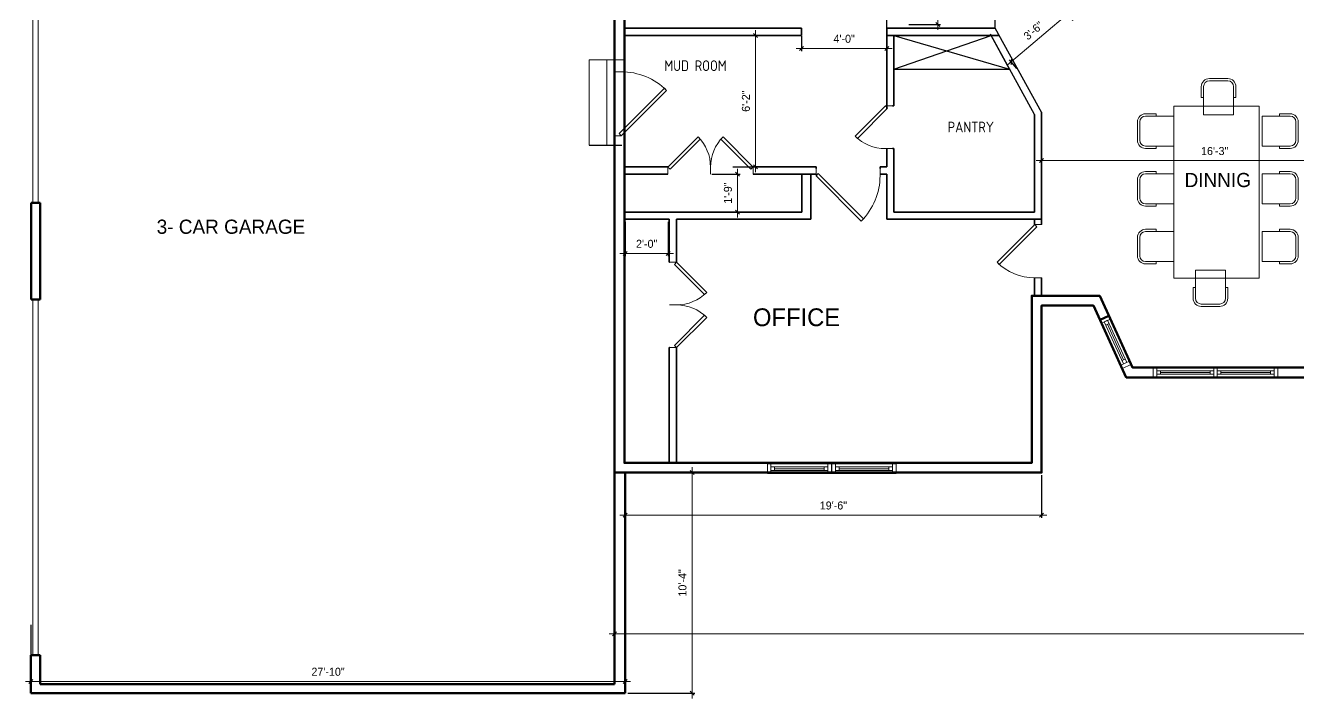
# Model space of a CAD drawing. Extents: x 2753 to 8941, y 12146 to 15850.
# Drawn here: x 5098 to 5813, y 13541 to 13919 of the extents above; entities that cross this region are included whole.
import ezdxf

# ---------------------------------------------------------------- set-up
doc = ezdxf.new("R2010")
doc.units = 0
doc.header["$LTSCALE"] = 20
doc.header["$MEASUREMENT"] = 0
doc.layers.get('0').update_dxf_attribs({"lineweight": 9})
doc.layers.get('DefPoints').update_dxf_attribs({"color": 17})
for name, color, linetype, lineweight in [('A-stairs', 30, 'Continuous', 13), ('A-Wall-New', 1, 'Continuous', 50), ('A-Wall-Partition', 3, 'Continuous', 35), ('A-windoor', 2, 'Continuous', 13), ('DIM', 8, 'Continuous', 5), ('door', 43, 'Continuous', 13), ('Furniture', 132, 'Continuous', 5), ('SE-levels', 8, 'Continuous', 5), ('TEXT', 6, 'Continuous', 25)]:
    doc.layers.add(name, color=color, linetype=linetype, lineweight=lineweight)
for name, color, linetype in [('A-WALL-PATT', 253, 'Continuous'), ('ARROW', 4, 'Continuous'), ('CONTOURS', 3, 'Continuous'), ('S-HATCH', 8, 'Continuous'), ('S-SECT-ELEV', 1, 'Continuous'), ('S-SECT-MISC', 134, 'Continuous'), ('S-STEEL', 6, 'Continuous')]:
    doc.layers.add(name, color=color, linetype=linetype)
doc.styles.add('ARCHITXT', font='ARCHITXT.SHX', dxfattribs={"height": 2})
doc.styles.get("Standard").update_dxf_attribs({"font": 'stylu.ttf'})
doc.dimstyles.new('Forum 24', dxfattribs={"dimscale": 24, "dimtxt": 0.1875, "dimasz": 0.09375, "dimexe": 0.0625, "dimexo": 0.0625, "dimgap": 0.125, "dimtad": 1, "dimdec": 4, "dimrnd": 1, "dimzin": 7, "dimdsep": 46, "dimlunit": 4, "dimtxsty": 'Standard', "dimblk": 'OBLIQUE', "dimblk1": 'DIMTICK', "dimblk2": 'OBLIQUE', "dimcen": -0.0625, "dimdle": 0.125, "dimclrd": 256, "dimclre": 256, "dimclrt": 256, "dimadec": 0, "dimazin": 0, "dimtfac": 1, "dimtdec": 4, "dimtmove": 1, "dimatfit": 3, "dimfxl": 0.0625, "dimtvp": 1.2, "dimfrac": 2, "dimtolj": 1, "dimtzin": 7, "dimlwd": 13, "dimarcsym": 0})

# ---------------------------------------------------------------- blocks, each defined once
blk = doc.blocks.new('*U614')
for p, q in [((0, 0), (0, -4)), ((36, 0), (36, -4))]:
    blk.add_line(p, q)
blk.add_lwpolyline([(0, 0), (25.46, 25.46), (26.69, 24.22), (1.24, -1.24)], close=True)
blk.add_arc((0, 0), 36, 0, 45)
blk = doc.blocks.new('*U612')
for p, q in [((0, 0), (0, -4)), ((30, 0), (30, -4))]:
    blk.add_line(p, q)
blk.add_lwpolyline([(0, 0), (21.21, 21.21), (22.45, 19.98), (1.24, -1.24)], close=True)
blk.add_arc((0, 0), 30, 0, 45)
blk = doc.blocks.new('_Oblique')
at = {"color": 0, "linetype": 'ByBlock', "lineweight": -2}
blk.add_line((-0.5, -0.5), (0.5, 0.5), dxfattribs=at)
blk = doc.blocks.new('*D782')
at = {"layer": 'DefPoints', "color": 0, "transparency": 16777216}
for p in [(5863.71, 13897.92), (5863.71, 13843.08), (5669, 13815.85)]:
    blk.add_point(p, dxfattribs=at)
at = {"layer": 'S-HATCH', "lineweight": -2, "transparency": 16777216}
for p, q in [((5863.71, 13896.42), (5863.71, 13841.58)), ((5669, 13817.35), (5669, 13844.58))]:
    blk.add_line(p, q, dxfattribs=at)
at = {"layer": 'S-HATCH', "lineweight": 13, "transparency": 16777216}
blk.add_line((5666, 13843.08), (5866.71, 13843.08), dxfattribs=at)
at = {"layer": 'S-HATCH', "lineweight": 13, "transparency": 16777216, "xscale": 2.25, "yscale": 2.25, "zscale": 2.25, "rotation": 180}
blk.add_blockref('_Oblique', (5669, 13843.08), dxfattribs=at)
at = {"layer": 'S-HATCH', "lineweight": 13, "transparency": 16777216, "xscale": 2.25, "yscale": 2.25, "zscale": 2.25}
blk.add_blockref('_Oblique', (5863.71, 13843.08), dxfattribs=at)
at = {"layer": 'S-HATCH', "transparency": 16777216, "insert": (5766.35, 13848.42), "char_height": 4.5, "attachment_point": 5}
blk.add_mtext('\\A1;16\'-3"', dxfattribs=at)
blk = doc.blocks.new('DIMTICK')
for p, q in [((-1, 0), (1, 0)), ((0, 1), (0, -1))]:
    blk.add_line(p, q)
at = {"const_width": 0.141}
blk.add_lwpolyline([(0.71, 0.71), (-0.71, -0.71)], dxfattribs=at)
blk = doc.blocks.new('*D789')
at = {"layer": 'DefPoints', "color": 0, "transparency": 16777216}
for p in [(5482.11, 13835.5), (5498.04, 13835.5), (5482.11, 13814.08)]:
    blk.add_point(p, dxfattribs=at)
at = {"layer": 'S-HATCH', "lineweight": -2, "transparency": 16777216}
for p, q in [((5483.61, 13835.5), (5499.54, 13835.5)), ((5483.61, 13814.08), (5499.54, 13814.08))]:
    blk.add_line(p, q, dxfattribs=at)
at = {"layer": 'S-HATCH', "lineweight": 13, "transparency": 16777216}
blk.add_line((5498.04, 13811.08), (5498.04, 13838.5), dxfattribs=at)
at = {"layer": 'S-HATCH', "lineweight": 13, "transparency": 16777216, "xscale": 2.25, "yscale": 2.25, "zscale": 2.25}
for p, rotation in [((5498.04, 13835.5), 90), ((5498.04, 13814.08), 270)]:
    blk.add_blockref('_Oblique', p, dxfattribs=dict(at, rotation=rotation))
at = {"layer": 'S-HATCH', "transparency": 16777216, "insert": (5492.72, 13824.79), "char_height": 4.5, "attachment_point": 5, "rotation": 90}
blk.add_mtext('\\A1;1\'-9"', dxfattribs=at)
blk = doc.blocks.new('*D792')
at = {"layer": 'DefPoints', "color": 0, "transparency": 16777216}
for p in [(5534.04, 13914.57), (5582.04, 13914.57), (5582.04, 13906.18)]:
    blk.add_point(p, dxfattribs=at)
at = {"layer": 'S-HATCH', "lineweight": 13, "transparency": 16777216}
blk.add_line((5531.04, 13906.18), (5585.04, 13906.18), dxfattribs=at)
at = {"layer": 'S-HATCH', "lineweight": -2, "transparency": 16777216}
for p, q in [((5534.04, 13913.07), (5534.04, 13904.68)), ((5582.04, 13913.07), (5582.04, 13904.68))]:
    blk.add_line(p, q, dxfattribs=at)
at = {"layer": 'S-HATCH', "lineweight": 13, "transparency": 16777216, "xscale": 2.25, "yscale": 2.25, "zscale": 2.25, "rotation": 180}
blk.add_blockref('_Oblique', (5534.04, 13906.18), dxfattribs=at)
at = {"layer": 'S-HATCH', "lineweight": 13, "transparency": 16777216, "xscale": 2.25, "yscale": 2.25, "zscale": 2.25}
blk.add_blockref('_Oblique', (5582.04, 13906.18), dxfattribs=at)
at = {"layer": 'S-HATCH', "transparency": 16777216, "insert": (5558.04, 13911.54), "char_height": 4.5, "attachment_point": 5}
blk.add_mtext('\\A1;4\'-0"', dxfattribs=at)
blk = doc.blocks.new('*D793')
at = {"layer": 'DefPoints', "color": 0, "transparency": 16777216}
for p in [(5592.96, 14191.05), (5592.96, 13919.57), (5610.8, 13919.57)]:
    blk.add_point(p, dxfattribs=at)
at = {"layer": 'DIM', "lineweight": 13, "transparency": 16777216}
blk.add_line((5610.8, 14194.05), (5610.8, 13916.57), dxfattribs=at)
at = {"layer": 'DIM', "lineweight": -2, "transparency": 16777216}
for p, q in [((5594.46, 14191.05), (5612.3, 14191.05)), ((5594.46, 13919.57), (5612.3, 13919.57))]:
    blk.add_line(p, q, dxfattribs=at)
at = {"layer": 'DIM', "lineweight": 13, "transparency": 16777216, "xscale": 2.25, "yscale": 2.25, "zscale": 2.25}
for p, rotation in [((5610.8, 14191.05), 90), ((5610.8, 13919.57), 270)]:
    blk.add_blockref('_Oblique', p, dxfattribs=dict(at, rotation=rotation))
at = {"layer": 'DIM', "transparency": 16777216, "insert": (5605.39, 14055.31), "char_height": 4.5, "attachment_point": 5, "rotation": 90}
blk.add_mtext('\\A1;22\'-7"', dxfattribs=at)
blk = doc.blocks.new('*U615')
for p, q in [((-24, 0), (-24, 4)), ((0, 0), (0, 4))]:
    blk.add_line(p, q)
blk.add_lwpolyline([(0, 0), (-16.97, -16.97), (-18.21, -15.73), (-1.24, 1.24)], close=True)
blk.add_arc((0, 0), 24, 180, 225)
blk = doc.blocks.new('*U580')
for p, q in [((0, 0), (0, -4)), ((36, 0), (36, -4))]:
    blk.add_line(p, q)
blk.add_lwpolyline([(0, 0), (25.46, 25.46), (26.69, 24.22), (1.24, -1.24)], close=True)
blk.add_arc((0, 0), 36, 0, 45)
blk = doc.blocks.new('*U673')
for p, q in [((-24, 0), (-24, 4)), ((0, 0), (0, 4))]:
    blk.add_line(p, q)
blk.add_lwpolyline([(0, 0), (-16.97, -16.97), (-18.21, -15.73), (-1.24, 1.24)], close=True)
blk.add_arc((0, 0), 24, 180, 225)
blk = doc.blocks.new('*D780')
at = {"layer": 'DefPoints', "color": 0, "transparency": 16777216}
for p in [(5494, 13913.49), (5494, 13839.5), (5508.17, 13839.5)]:
    blk.add_point(p, dxfattribs=at)
at = {"layer": 'S-HATCH', "lineweight": -2, "transparency": 16777216}
for p, q in [((5495.5, 13913.49), (5509.67, 13913.49)), ((5495.5, 13839.5), (5509.67, 13839.5))]:
    blk.add_line(p, q, dxfattribs=at)
at = {"layer": 'S-HATCH', "lineweight": 13, "transparency": 16777216}
blk.add_line((5508.17, 13916.49), (5508.17, 13836.5), dxfattribs=at)
at = {"layer": 'S-HATCH', "lineweight": 13, "transparency": 16777216, "xscale": 2.25, "yscale": 2.25, "zscale": 2.25}
for p, rotation in [((5508.17, 13913.49), 90), ((5508.17, 13839.5), 270)]:
    blk.add_blockref('_Oblique', p, dxfattribs=dict(at, rotation=rotation))
at = {"layer": 'S-HATCH', "transparency": 16777216, "insert": (5502.84, 13876.5), "char_height": 4.5, "attachment_point": 5, "rotation": 90}
blk.add_mtext('\\A1;6\'-2"', dxfattribs=at)
blk = doc.blocks.new('*D763')
at = {"layer": 'DefPoints', "color": 0, "transparency": 16777216}
for p in [(5435.02, 13810.08), (5459.02, 13810.08), (5459.02, 13790.94)]:
    blk.add_point(p, dxfattribs=at)
at = {"layer": 'S-HATCH', "lineweight": -2, "transparency": 16777216}
for p, q in [((5435.02, 13808.58), (5435.02, 13789.44)), ((5459.02, 13808.58), (5459.02, 13789.44))]:
    blk.add_line(p, q, dxfattribs=at)
at = {"layer": 'S-HATCH', "lineweight": 13, "transparency": 16777216}
blk.add_line((5432.02, 13790.94), (5462.02, 13790.94), dxfattribs=at)
at = {"layer": 'S-HATCH', "lineweight": 13, "transparency": 16777216, "xscale": 2.25, "yscale": 2.25, "zscale": 2.25, "rotation": 180}
blk.add_blockref('_Oblique', (5435.02, 13790.94), dxfattribs=at)
at = {"layer": 'S-HATCH', "lineweight": 13, "transparency": 16777216, "xscale": 2.25, "yscale": 2.25, "zscale": 2.25}
blk.add_blockref('_Oblique', (5459.02, 13790.94), dxfattribs=at)
at = {"layer": 'S-HATCH', "transparency": 16777216, "insert": (5447.02, 13796.27), "char_height": 4.5, "attachment_point": 5}
blk.add_mtext('\\A1;2\'-0"', dxfattribs=at)
blk = doc.blocks.new('A$C4AF24E16')
at = {"layer": 'Furniture'}
for p, q in [((1.35, 0), (1.35, 16.43)), ((4.73, 19.81), (15.49, 19.81)), ((18.87, 16.43), (18.87, 0)), ((1.35, 10.16), (0, 10.16)), ((20.22, 10.16), (18.87, 10.16)), ((18.87, 0), (1.35, 0))]:
    blk.add_line(p, q, dxfattribs=at)
for points in [[(0, 10.16), (0, 16.43)], [(4.73, 21.16), (15.49, 21.16)], [(20.22, 16.43), (20.22, 10.16)]]:
    blk.add_lwpolyline(points, dxfattribs=at)
for centre, radius, start, end in [((4.73, 16.43), 4.73, 90, 180), ((4.73, 16.43), 3.38, 90, 180), ((15.49, 16.43), 4.73, 0, 90), ((15.49, 16.43), 3.38, 0, 90)]:
    blk.add_arc(centre, radius, start, end, dxfattribs=at)
blk = doc.blocks.new('*U761')
at = {"layer": 'Furniture', "xscale": -0.9619953212731978, "yscale": 0.9619953212731978, "zscale": 0.9619953212731978, "rotation": 180}
blk.add_blockref('A$C4AF24E16', (-9.73, 10.18), dxfattribs=at)
blk = doc.blocks.new('*U754')
at = {"layer": 'DIM', "color": 0, "linetype": 'ByBlock', "lineweight": -2, "transparency": 16777216}
for p in [(0, 0), (32.46875, 0)]:
    blk.add_blockref('*U761', p, dxfattribs=at)
blk = doc.blocks.new('*U755')
at = {"layer": 'Furniture', "xscale": -0.9619953212731978, "yscale": 0.9619953212731978, "zscale": 0.9619953212731978, "rotation": 180}
blk.add_blockref('A$C4AF24E16', (-9.73, 10.18), dxfattribs=at)
blk = doc.blocks.new('*U756')
at = {"layer": 'DIM', "color": 0, "linetype": 'ByBlock', "lineweight": -2, "transparency": 16777216}
for p in [(0, 0), (32.46875, 0)]:
    blk.add_blockref('*U755', p, dxfattribs=at)
blk = doc.blocks.new('*U757')
at = {"layer": 'Furniture', "xscale": -0.9619953212731978, "yscale": 0.9619953212731978, "zscale": 0.9619953212731978, "rotation": 180}
blk.add_blockref('A$C4AF24E16', (-9.73, 10.18), dxfattribs=at)
blk = doc.blocks.new('*U758')
at = {"layer": 'DIM', "color": 0, "linetype": 'ByBlock', "lineweight": -2, "transparency": 16777216}
for p in [(0, 0), (32.46875, 0)]:
    blk.add_blockref('*U757', p, dxfattribs=at)
blk = doc.blocks.new('*U759')
at = {"layer": 'Furniture', "xscale": -0.9619953212731978, "yscale": 0.9619953212731978, "zscale": 0.9619953212731978, "rotation": 180}
blk.add_blockref('A$C4AF24E16', (-9.73, 10.18), dxfattribs=at)
blk = doc.blocks.new('*U760')
at = {"layer": 'DIM', "color": 0, "linetype": 'ByBlock', "lineweight": -2, "transparency": 16777216}
for p in [(0, 0), (32.46875, 0)]:
    blk.add_blockref('*U759', p, dxfattribs=at)
blk = doc.blocks.new('*U675')
for p, q in [((-12, 0), (14, 0)), ((-12, -3.75), (-12, -1.75)), ((-12, -1.75), (14, -1.75)), ((14, -3.75), (-12, -3.75)), ((-12, -5.5), (14, -5.5)), ((-10, -1.75), (-10, -3.75)), ((12, -2.75), (-10, -2.75)), ((12, -1.75), (12, -3.75)), ((14, -1.75), (14, -3.75))]:
    blk.add_line(p, q)
blk.add_lwpolyline([(-12, -5.5), (-14, -5.5), (-14, 0), (-12, 0)], close=True)
at = {"extrusion": (0, 0, -1)}
blk.add_lwpolyline([(-14, -5.5), (-16, -5.5), (-16, 0), (-14, 0)], close=True, dxfattribs=at)
blk = doc.blocks.new('*U671')
for p, q in [((-12, 0), (20, 0)), ((-12, -3.75), (-12, -1.75)), ((-12, -1.75), (20, -1.75)), ((20, -3.75), (-12, -3.75)), ((-12, -5.5), (20, -5.5)), ((-10, -1.75), (-10, -3.75)), ((18, -2.75), (-10, -2.75)), ((18, -1.75), (18, -3.75)), ((20, -1.75), (20, -3.75))]:
    blk.add_line(p, q)
blk.add_lwpolyline([(-12, -5.5), (-14, -5.5), (-14, 0), (-12, 0)], close=True)
at = {"extrusion": (0, 0, -1)}
blk.add_lwpolyline([(-20, -5.5), (-22, -5.5), (-22, 0), (-20, 0)], close=True, dxfattribs=at)
blk = doc.blocks.new('*U674')
for p, q in [((-18, 0), (14, 0)), ((-18, -3.75), (-18, -1.75)), ((-18, -1.75), (14, -1.75)), ((14, -3.75), (-18, -3.75)), ((-18, -5.5), (14, -5.5)), ((-16, -1.75), (-16, -3.75)), ((12, -2.75), (-16, -2.75)), ((12, -1.75), (12, -3.75)), ((14, -1.75), (14, -3.75))]:
    blk.add_line(p, q)
blk.add_lwpolyline([(-18, -5.5), (-20, -5.5), (-20, 0), (-18, 0)], close=True)
at = {"extrusion": (0, 0, -1)}
blk.add_lwpolyline([(-14, -5.5), (-16, -5.5), (-16, 0), (-14, 0)], close=True, dxfattribs=at)
blk = doc.blocks.new('*D814')
at = {"layer": 'DefPoints', "color": 0, "transparency": 16777216}
for p in [(5435.02, 13667.68), (5435.02, 13543.68), (5472.53, 13543.68)]:
    blk.add_point(p, dxfattribs=at)
at = {"layer": 'DIM', "lineweight": 13, "transparency": 16777216}
blk.add_line((5472.53, 13670.68), (5472.53, 13540.68), dxfattribs=at)
at = {"layer": 'DIM', "lineweight": -2, "transparency": 16777216}
for p, q in [((5436.52, 13667.68), (5474.03, 13667.68)), ((5436.52, 13543.68), (5474.03, 13543.68))]:
    blk.add_line(p, q, dxfattribs=at)
at = {"layer": 'DIM', "lineweight": 13, "transparency": 16777216, "xscale": 2.25, "yscale": 2.25, "zscale": 2.25}
for p, rotation in [((5472.53, 13667.68), 90), ((5472.53, 13543.68), 270)]:
    blk.add_blockref('_Oblique', p, dxfattribs=dict(at, rotation=rotation))
at = {"layer": 'DIM', "transparency": 16777216, "insert": (5467.16, 13605.68), "char_height": 4.5, "attachment_point": 5, "rotation": 90}
blk.add_mtext('\\A1;10\'-4"', dxfattribs=at)
blk = doc.blocks.new('*D852')
at = {"layer": 'A-WALL-PATT', "lineweight": 13, "transparency": 16777216}
blk.add_line((5686.05, 13927.38), (5649.74, 13896.65), dxfattribs=at)
at = {"layer": 'A-WALL-PATT', "lineweight": -2, "transparency": 16777216}
for p, q in [((5686.86, 13921.79), (5682.8, 13926.59)), ((5655.13, 13894.93), (5651.07, 13899.73))]:
    blk.add_line(p, q, dxfattribs=at)
at = {"layer": 'DefPoints', "color": 0, "transparency": 16777216}
for p in [(5687.83, 13920.65), (5652.03, 13898.59), (5656.1, 13893.79)]:
    blk.add_point(p, dxfattribs=at)
at = {"layer": 'A-WALL-PATT', "lineweight": 13, "transparency": 16777216, "xscale": 2.25, "yscale": 2.25, "zscale": 2.25}
for p, rotation in [((5683.76, 13925.44), 40.24479716619379), ((5652.03, 13898.59), 220.2447971661937)]:
    blk.add_blockref('_Oblique', p, dxfattribs=dict(at, rotation=rotation))
at = {"layer": 'A-WALL-PATT', "transparency": 16777216, "insert": (5664.45, 13916.09), "char_height": 4.5, "attachment_point": 5, "rotation": 40.2448}
blk.add_mtext('\\A1;3\'-6"', dxfattribs=at)
blk = doc.blocks.new('*D885')
at = {"layer": 'DefPoints', "color": 0, "transparency": 16777216}
for p in [(5435.02, 13667.68), (5669, 13667.68), (5435.02, 13643.85)]:
    blk.add_point(p, dxfattribs=at)
at = {"layer": 'DIM', "lineweight": -2, "transparency": 16777216}
for p, q in [((5435.02, 13666.18), (5435.02, 13642.35)), ((5669, 13666.18), (5669, 13642.35))]:
    blk.add_line(p, q, dxfattribs=at)
at = {"layer": 'DIM', "lineweight": 13, "transparency": 16777216}
blk.add_line((5672, 13643.85), (5432.02, 13643.85), dxfattribs=at)
at = {"layer": 'DIM', "lineweight": 13, "transparency": 16777216, "xscale": 2.25, "yscale": 2.25, "zscale": 2.25, "rotation": 180}
blk.add_blockref('_Oblique', (5435.02, 13643.85), dxfattribs=at)
at = {"layer": 'DIM', "lineweight": 13, "transparency": 16777216, "xscale": 2.25, "yscale": 2.25, "zscale": 2.25}
blk.add_blockref('_Oblique', (5669, 13643.85), dxfattribs=at)
at = {"layer": 'DIM', "transparency": 16777216, "insert": (5552.01, 13649.18), "char_height": 4.5, "attachment_point": 5}
blk.add_mtext('\\A1;19\'-6"', dxfattribs=at)
blk = doc.blocks.new('*D886')
at = {"layer": 'DefPoints', "color": 0, "transparency": 16777216}
for p in [(5100.79, 13583.68), (5435.02, 13583.68), (5100.79, 13550.28)]:
    blk.add_point(p, dxfattribs=at)
at = {"layer": 'DIM', "lineweight": -2, "transparency": 16777216}
for p, q in [((5100.79, 13582.18), (5100.79, 13548.78)), ((5435.02, 13582.18), (5435.02, 13548.78))]:
    blk.add_line(p, q, dxfattribs=at)
at = {"layer": 'DIM', "lineweight": 13, "transparency": 16777216}
blk.add_line((5438.02, 13550.28), (5097.79, 13550.28), dxfattribs=at)
at = {"layer": 'DIM', "lineweight": 13, "transparency": 16777216, "xscale": 2.25, "yscale": 2.25, "zscale": 2.25, "rotation": 180}
blk.add_blockref('_Oblique', (5100.79, 13550.28), dxfattribs=at)
at = {"layer": 'DIM', "lineweight": 13, "transparency": 16777216, "xscale": 2.25, "yscale": 2.25, "zscale": 2.25}
blk.add_blockref('_Oblique', (5435.02, 13550.28), dxfattribs=at)
at = {"layer": 'DIM', "transparency": 16777216, "insert": (5267.9, 13555.71), "char_height": 4.5, "attachment_point": 5}
blk.add_mtext('\\A1;27\'-10"', dxfattribs=at)
blk = doc.blocks.new('*D887')
at = {"layer": 'DefPoints', "color": 0, "transparency": 16777216}
for p in [(5429.02, 13761.62), (6290.96, 13761.62), (5429.02, 13577.11)]:
    blk.add_point(p, dxfattribs=at)
at = {"layer": 'DIM', "lineweight": -2, "transparency": 16777216}
for p, q in [((5429.02, 13760.12), (5429.02, 13575.61)), ((6290.96, 13760.12), (6290.96, 13575.61))]:
    blk.add_line(p, q, dxfattribs=at)
at = {"layer": 'DIM', "lineweight": 13, "transparency": 16777216}
blk.add_line((6293.96, 13577.11), (5426.02, 13577.11), dxfattribs=at)
at = {"layer": 'DIM', "lineweight": 13, "transparency": 16777216, "xscale": 2.25, "yscale": 2.25, "zscale": 2.25, "rotation": 180}
blk.add_blockref('_Oblique', (5429.02, 13577.11), dxfattribs=at)
at = {"layer": 'DIM', "lineweight": 13, "transparency": 16777216, "xscale": 2.25, "yscale": 2.25, "zscale": 2.25}
blk.add_blockref('_Oblique', (6290.96, 13577.11), dxfattribs=at)
at = {"layer": 'DIM', "transparency": 16777216, "insert": (5859.99, 13582.54), "char_height": 4.5, "attachment_point": 5}
blk.add_mtext('\\A1;71\'-10"', dxfattribs=at)

msp = doc.modelspace()

# ---------------------------------------------------------------- linework, layer by layer
at = {"layer": 'A-stairs'}
for p, q in [((5414.66471, 13899.74648), (5414.66471, 13851.74648)), ((5434.66471, 13899.74648), (5414.66471, 13899.74648)), ((5424.66471, 13899.74648), (5424.66471, 13851.74648))]:
    msp.add_line(p, q, dxfattribs=at)
at = {"layer": 'A-Wall-New', "lineweight": 70}
for p, q in [((5100.99679, 13765.04917), (5100.99679, 13819.28287)), ((5105.99679, 13819.28287), (5100.99679, 13819.28287)), ((5105.99679, 13765.04917), (5105.99679, 13819.28287)), ((5100.99679, 13765.04917), (5105.99679, 13765.04917)), ((5704.35958, 13761.36185), (5704.35958, 13761.62129)), ((5701.87953, 13753.55264), (5706.88251, 13755.83742)), ((5429.01724, 13548.67673), (5429.01724, 13667.67673)), ((5435.01724, 13543.67673), (5435.01724, 13667.67673)), ((5100.78974, 13564.9683), (5105.99679, 13564.9683)), ((5100.78974, 13564.9683), (5100.78974, 13543.67673)), ((5105.99679, 13548.67673), (5105.99679, 13564.9683)), ((5429.01724, 13548.67673), (5105.99679, 13548.67673)), ((5105.99679, 13543.67673), (5100.78974, 13543.67673)), ((5435.01724, 13543.67673), (5105.99679, 13543.67673))]:
    msp.add_line(p, q, dxfattribs=at)
for points in [[(6290.95996, 13761.62129), (6290.95996, 14319.12574), (6077.01453, 14319.12574), (6077.01453, 14379.67461), (5837.49679, 14379.67461), (5837.49679, 14319.12574), (5429.01724, 14319.12574), (5429.01724, 13667.67673), (5668.99679, 13667.67673), (5668.99679, 13761.62129), (5698.1947, 13761.62129), (5716.65908, 13721.18994), (5822.0428, 13721.18994), (5840.50718, 13761.62129), (6091.29225, 13761.62129), (6109.88901, 13720.90007), (6215.27273, 13720.90007), (6233.86949, 13761.62129)], [(6285.45996, 13767.12129), (6285.45996, 14313.62574), (6071.51453, 14313.62574), (6071.51453, 14374.17461), (5842.99679, 14374.17461), (5842.99679, 14313.62574), (5434.51724, 14313.62574), (5434.51724, 13673.17673), (5663.49679, 13673.17673), (5663.49679, 13767.12129), (5701.72934, 13767.12129), (5720.19371, 13726.68994), (5818.50817, 13726.68994), (5836.97254, 13767.12129), (6094.82688, 13767.12129), (6113.42364, 13726.40007), (6211.7381, 13726.40007), (6230.33485, 13767.12129)]]:
    msp.add_lwpolyline(points, close=True, dxfattribs=at)
at = {"layer": 'A-Wall-Partition'}
for p, q in [((5435.01724, 13917.48923), (5534.04397, 13917.48923)), ((5435.01724, 13913.48923), (5534.04397, 13913.48923)), ((5534.04397, 13917.48923), (5534.04397, 13914.573)), ((5534.04397, 13917.48923), (5534.04397, 13913.48923)), ((5582.04397, 13906.17532), (5582.04397, 13917.48923)), ((5582.04397, 13917.48923), (5582.04397, 13872.15923)), ((5582.04397, 13917.48923), (5643.03229, 13917.48923)), ((5582.04397, 13913.48923), (5645.23702, 13913.48923)), ((5586.04397, 13913.48923), (5586.04397, 13873.79629)), ((5585.20616, 13873.79629), (5586.04397, 13873.79629)), ((5668.99679, 13807.145), (5668.99679, 13870.3823)), ((5664.99679, 13814.08039), (5664.99679, 13869.04407)), ((5582.04397, 13849.79629), (5582.04397, 13839.50272)), ((5585.20616, 13849.79629), (5586.04397, 13849.79629)), ((5586.04397, 13849.79629), (5586.04397, 13814.08039)), ((5434.426, 13839.50272), (5458.94966, 13839.50272)), ((5434.426, 13835.50272), (5458.91621, 13835.50272)), ((5506.88276, 13839.50272), (5513.1387, 13839.50272)), ((5506.91621, 13835.50272), (5513.22832, 13835.50272)), ((5513.1387, 13839.50272), (5542.22655, 13839.50272)), ((5513.1387, 13835.50272), (5542.22655, 13835.50272)), ((5513.22832, 13835.50272), (5534.23245, 13835.50272)), ((5534.23245, 13835.50272), (5534.23245, 13814.08039)), ((5539.23245, 13835.50272), (5539.23245, 13810.08039)), ((5542.22655, 13838.55507), (5542.22655, 13839.50272)), ((5578.22655, 13839.50272), (5582.04397, 13839.50272)), ((5578.22655, 13838.55507), (5578.22655, 13839.50272)), ((5578.22655, 13835.50272), (5582.04397, 13835.50272)), ((5582.04397, 13835.50272), (5582.04397, 13810.08039)), ((5435.01724, 13814.08039), (5534.23245, 13814.08039)), ((5586.04397, 13814.08039), (5664.99679, 13814.08039)), ((5435.01724, 13810.08039), (5459.76429, 13810.08039)), ((5459.76429, 13785.97865), (5459.76429, 13810.08039)), ((5463.76429, 13810.08039), (5539.23245, 13810.08039)), ((5463.76429, 13785.89305), (5463.76429, 13810.08039)), ((5568.62711, 13810.08039), (5568.66355, 13810.08039)), ((5582.04397, 13810.08039), (5668.99679, 13810.08039)), ((5664.99679, 13806.92458), (5664.99679, 13810.08039)), ((5459.84989, 13785.97865), (5459.76429, 13785.97865)), ((5664.99679, 13767.27716), (5664.99679, 13777.14581)), ((5668.99679, 13767.27716), (5668.99679, 13777.14581)), ((5459.76429, 13673.67673), (5459.76429, 13737.97865)), ((5459.84989, 13737.97865), (5459.76429, 13737.97865)), ((5463.76429, 13673.67673), (5463.76429, 13738.06425))]:
    msp.add_line(p, q, dxfattribs=at)
msp.add_lwpolyline([(6290.95996, 13761.62129), (6285.45996, 13767.12129), (6230.33485, 13767.12129), (6211.7381, 13726.40007), (6113.42364, 13726.40007), (6094.82688, 13767.12129), (5836.97254, 13767.12129), (5818.50817, 13726.68994), (5720.19371, 13726.68994), (5701.72934, 13767.12129), (5663.49679, 13767.12129), (5663.49679, 13673.17673), (5434.51724, 13673.17673), (5434.51724, 14313.62574), (5842.99679, 14313.62574), (5842.99679, 14374.17461), (6071.51453, 14374.17461), (6071.51453, 14313.62574), (6285.45996, 14313.62574), (6285.45996, 13767.12129)], dxfattribs=at)
at = {"layer": 'ARROW'}
for p, q in [((5586.04397, 13913.48923), (5651.02887, 13894.56281)), ((5586.04397, 13894.56281), (5640.66933, 13913.48923)), ((5586.04397, 13894.56281), (5651.02887, 13894.56281))]:
    msp.add_line(p, q, dxfattribs=at)
msp.add_lwpolyline([(5586.04397, 13913.48923), (5586.04397, 13894.56281), (5651.02887, 13894.56281), (5640.66933, 13913.48923), (5586.04397, 13913.48923)], dxfattribs=at)
at = {"layer": 'CONTOURS'}
for p, q in [((5664.99679, 13869.04407), (5640.31503, 13914.13652)), ((5669.213, 13869.99003), (5642.97849, 13917.58685))]:
    msp.add_line(p, q, dxfattribs=at)
at = {"layer": 'Furniture'}
for p, q in [((5743.39685, 13873.7651), (5743.39685, 13777.07848)), ((5791.39685, 13873.7651), (5743.39685, 13873.7651)), ((5791.39685, 13873.7651), (5791.39685, 13777.07848)), ((5791.39685, 13777.07848), (5743.39685, 13777.07848))]:
    msp.add_line(p, q, dxfattribs=at)
at = {"layer": 'S-SECT-ELEV'}
msp.add_line((5414.66471, 13851.74648), (5433.12103, 13851.74648), dxfattribs=at)
at = {"layer": 'S-SECT-MISC'}
for p, q in [((5582.04397, 13917.48923), (5582.04397, 13941.573)), ((5642.97849, 13917.48923), (5642.97849, 13941.573))]:
    msp.add_line(p, q, dxfattribs=at)
at = {"layer": 'SE-levels'}
for p, q in [((5101.91755, 13925.78238), (5101.91755, 13819.05255)), ((5104.91755, 13925.78238), (5104.91755, 13819.05255)), ((5101.99228, 13764.67072), (5101.99228, 13565.16764)), ((5104.99228, 13764.67072), (5104.99228, 13565.16764))]:
    msp.add_line(p, q, dxfattribs=at)

# ---------------------------------------------------------------- block references
at = {"layer": 'A-windoor', "lineweight": 25, "xscale": -1, "rotation": 294.5454545454536}
msp.add_blockref('*U675', (5713.52915, 13741.28331), dxfattribs=at)
at = {"layer": 'A-windoor', "lineweight": 25}
for name, p in [('*U674', (5751.8127, 13726.68994)), ('*U671', (5779.8127, 13726.68994))]:
    msp.add_blockref(name, p, dxfattribs=at)
at = {"layer": 'A-windoor', "lineweight": 25, "rotation": 180}
for p in [(5530.87065, 13667.13205), (5567.20806, 13667.13198)]:
    msp.add_blockref('*U674', p, dxfattribs=at)
at = {"layer": 'DIM', "lineweight": 20, "xscale": -1, "rotation": 270}
for name, p in [('*U758', (5733.12849, 13827.19657)), ('*U756', (5733.12849, 13794.72782))]:
    msp.add_blockref(name, p, dxfattribs=at)
at = {"layer": 'DIM', "lineweight": 20, "rotation": 90.00000000000001}
for name, p in [('*U760', (5803.15896, 13827.19657)), ('*U754', (5803.15896, 13794.72782))]:
    msp.add_blockref(name, p, dxfattribs=at)
at = {"layer": 'door', "lineweight": 20, "xscale": -1}
for name, p, rotation in [('*U614', (5432.77438, 13857.02428), 269.9999999998748), ('*U615', (5581.20616, 13873.79629), 269.9999999999405), ('*U673', (5506.91621, 13839.46928), 180), ('*U580', (5542.22655, 13834.55507), 180), ('*U612', (5665.21721, 13807.145), 89.99999999987475), ('*U673', (5463.84989, 13737.97865), 90)]:
    msp.add_blockref(name, p, dxfattribs=dict(at, rotation=rotation))
at = {"layer": 'door', "lineweight": 20}
for p, rotation in [((5458.91621, 13839.46928), 180), ((5463.84989, 13785.97865), 90)]:
    msp.add_blockref('*U673', p, dxfattribs=dict(at, rotation=rotation))
at = {"layer": 'Furniture', "xscale": 0.9619953212731978, "yscale": 0.9619953212731978, "zscale": 0.9619953212731978}
msp.add_blockref('A$C4AF24E16', (5758.83158, 13868.84883), dxfattribs=at)
at = {"layer": 'Furniture', "xscale": -0.9619953212731978, "yscale": 0.9619953212731978, "zscale": 0.9619953212731978, "rotation": 180}
msp.add_blockref('A$C4AF24E16', (5754.2553, 13781.47571), dxfattribs=at)

# ---------------------------------------------------------------- texts
at = {"layer": 'S-STEEL', "insert": (5506.78597, 13760.00707), "char_height": 10, "attachment_point": 1}
msp.add_mtext_dynamic_manual_height_columns('OFFICE', width=54.014416, gutter_width=50, heights=[0], dxfattribs=at)
at = {"layer": 'TEXT', "char_height": 6, "width": 131.4302065, "attachment_point": 2, "style": 'ARCHITXT'}
for s, insert in [('\\A1;MUD ROOM', (5474.48036, 13899.43166)), ('\\A1;PANTRY', (5629.2651, 13864.9669))]:
    msp.add_mtext(s, dxfattribs=dict(at, insert=insert))
at = {"layer": 'TEXT', "width": 215.9601936, "attachment_point": 5}
for s, insert, char_height in [('\\A1;DINNIG', (5768.09275, 13832.10987), 7.971573), ('\\A1;3- CAR GARAGE', (5213.31936, 13805.84694), 7.9715734)]:
    msp.add_mtext(s, dxfattribs=dict(at, insert=insert, char_height=char_height))

# ---------------------------------------------------------------- dimensions: what is measured, and where the dimension line sits
at = {"layer": 'A-WALL-PATT', "color": 1}
dim = msp.add_aligned_dim(p1=(5687.82627, 13920.64537), p2=(5656.09574, 13893.78844), distance=-6.28678, dimstyle='Forum 24', dxfattribs=at)
dim.commit()
dim.dimension.update_dxf_attribs({"geometry": '*D852', "text_midpoint": (5664.45334, 13916.08695)})
at = {"layer": 'DIM'}
for base, p1, p2, picture, middle in [((5610.7980951, 13919.5730004), (5592.9584635, 14191.0529496), (5592.9584635, 13919.5730004), '*D793', (5605.3866749, 14055.312975)), ((5472.52924, 13543.67673), (5435.01724, 13667.67673), (5435.01724, 13543.67673), '*D814', (5467.16229, 13605.67673))]:
    dim = msp.add_linear_dim(base=base, p1=p1, p2=p2, angle=90, dimstyle='Forum 24', dxfattribs=at)
    dim.commit()
    dim.dimension.update_dxf_attribs({"geometry": picture, "text_midpoint": middle})
for base, p1, p2, picture, middle in [((5429.01724, 13577.11471), (6290.95996, 13761.62129), (5429.01724, 13761.62129), '*D887', (5859.9886, 13582.5426)), ((5435.017241, 13643.850863), (5668.996785, 13667.676734), (5435.017241, 13667.676734), '*D885', (5552.007013, 13649.184867)), ((5100.78974, 13550.28106), (5435.01724, 13583.67673), (5100.78974, 13583.67673), '*D886', (5267.90349, 13555.70895))]:
    dim = msp.add_linear_dim(base=base, p1=p1, p2=p2, dimstyle='Forum 24', dxfattribs=at)
    dim.commit()
    dim.dimension.update_dxf_attribs({"geometry": picture, "text_midpoint": middle})
at = {"layer": 'S-HATCH'}
for base, p1, p2, picture, middle in [((5508.1731, 13839.50272), (5493.99818, 13913.48923), (5493.99818, 13839.50272), '*D780', (5502.83909, 13876.49598)), ((5498.04082, 13835.50272), (5482.1084, 13814.08039), (5482.1084, 13835.50272), '*D789', (5492.7167, 13824.79155))]:
    dim = msp.add_linear_dim(base=base, p1=p1, p2=p2, angle=90, dimstyle='Forum 24', dxfattribs=at)
    dim.commit()
    dim.dimension.update_dxf_attribs({"geometry": picture, "text_midpoint": middle})
for base, p1, p2, picture, middle in [((5582.04397, 13906.17532), (5534.04397, 13914.573), (5582.04397, 13914.573), '*D792', (5558.04397, 13911.54227)), ((5863.70879, 13843.08188), (5668.99679, 13815.84625), (5863.70879, 13897.92495), '*D782', (5766.35279, 13848.41588)), ((5459.01724, 13790.93656), (5435.01724, 13810.08039), (5459.01724, 13810.08039), '*D763', (5447.01724, 13796.26727))]:
    dim = msp.add_linear_dim(base=base, p1=p1, p2=p2, dimstyle='Forum 24', dxfattribs=at)
    dim.commit()
    dim.dimension.update_dxf_attribs({"geometry": picture, "text_midpoint": middle})

doc.saveas('drawing.dxf')
